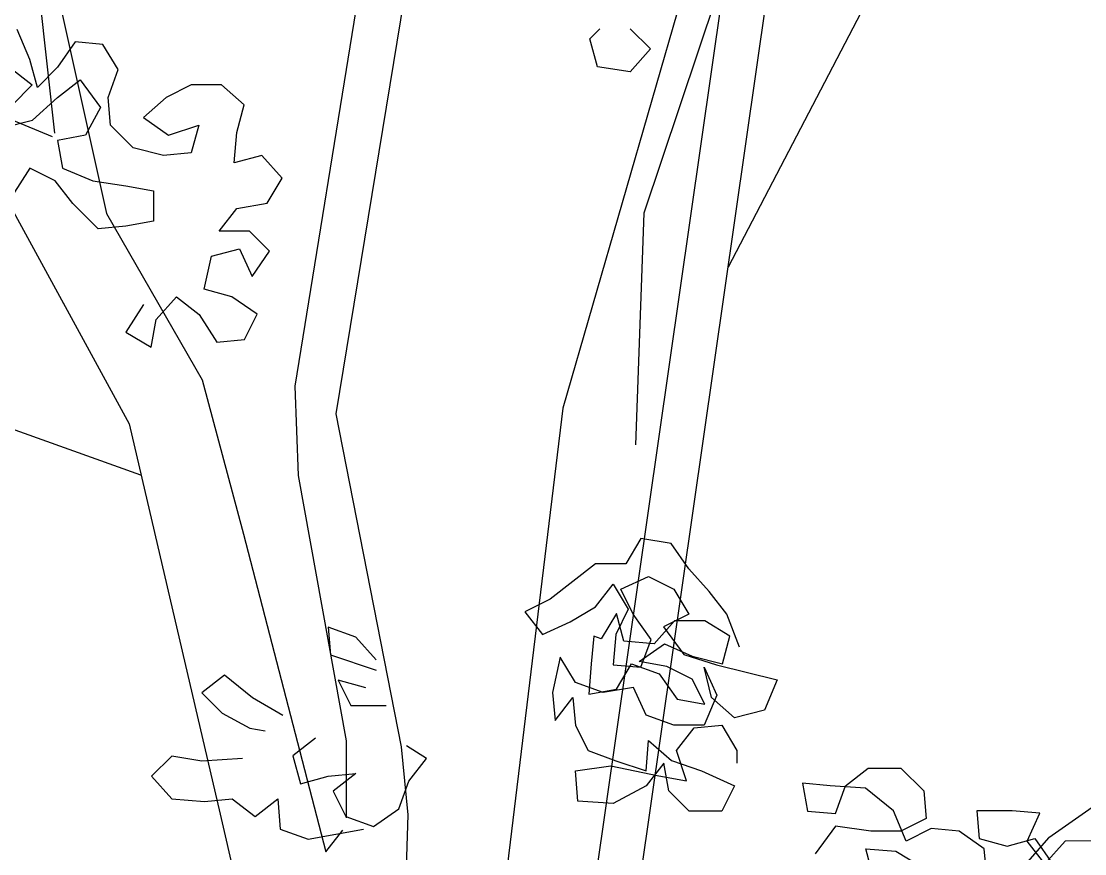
# Model space of a CAD drawing. Header units: metres. Extents: x 37 to 217, y 53 to 242.
# Drawn here: x 42.507 to 45.621, y 58.722 to 61.158 of the extents above; entities that cross this region are included whole.
import ezdxf

# ---------------------------------------------------------------- set-up
doc = ezdxf.new("R2010")
doc.units = ezdxf.units.M
doc.layers.add('DGPRO_Arboles existentes', color=7, linetype='Continuous')

# ---------------------------------------------------------------- blocks, each defined once
blk = doc.blocks.new('Celtis tala VISTA 250 gris')
at = {"color": 252}
for p, q in [((2390.729, 1071.7785), (2391.3881, 1076.3701)), ((2390.729, 1071.7785), (2391.3881, 1076.3701)), ((2390.9554, 1072.4418), (2391.5192, 1076.3701)), ((2390.9554, 1072.4418), (2391.5192, 1076.3701)), ((2392.2442, 1076.3759), (2391.2453, 1074.4601)), ((2392.2442, 1076.3759), (2391.2453, 1074.4601)), ((2391.3441, 1076.0633), (2390.761, 1074.0478)), ((2391.3441, 1076.0633), (2390.761, 1074.0478)), ((2389.2741, 1074.8525), (2389.1537, 1075.9269)), ((2389.2741, 1074.8525), (2389.1537, 1075.9269)), ((2390.2675, 1075.9089), (2389.9765, 1074.1121)), ((2390.2675, 1075.9089), (2389.9765, 1074.1121)), ((2390.3879, 1075.8095), (2390.0969, 1074.0309)), ((2390.3879, 1075.8095), (2390.0969, 1074.0309)), ((2391.2402, 1075.3394), (2390.9981, 1074.6186)), ((2391.2402, 1075.3394), (2390.9981, 1074.6186)), ((2389.2741, 1075.2949), (2389.4246, 1074.6177)), ((2389.2741, 1075.2949), (2389.4246, 1074.6177)), ((2388.8411, 1075.0185), (2389.2658, 1074.8431)), ((2388.8411, 1075.0185), (2389.2658, 1074.8431)), ((2389.045, 1074.8184), (2389.4913, 1074.0016)), ((2389.045, 1074.8184), (2389.4913, 1074.0016)), ((2389.4246, 1074.6177), (2389.7056, 1074.1302)), ((2389.4246, 1074.6177), (2389.7056, 1074.1302)), ((2390.9981, 1074.6186), (2390.9736, 1073.9403)), ((2390.9981, 1074.6186), (2390.9736, 1073.9403)), ((2389.526, 1073.8509), (2388.7757, 1074.1206)), ((2389.526, 1073.8509), (2388.7757, 1074.1206)), ((2389.7056, 1074.1302), (2389.826, 1073.6787)), ((2389.7056, 1074.1302), (2389.826, 1073.6787)), ((2389.9765, 1074.1121), (2389.9865, 1073.8503)), ((2389.9765, 1074.1121), (2389.9865, 1073.8503)), ((2390.0969, 1074.0309), (2390.2876, 1073.0558)), ((2390.0969, 1074.0309), (2390.2876, 1073.0558)), ((2390.761, 1074.0478), (2390.5682, 1072.462)), ((2390.761, 1074.0478), (2390.5682, 1072.462)), ((2389.4913, 1074.0016), (2389.7581, 1072.8592)), ((2389.4913, 1074.0016), (2389.7581, 1072.8592)), ((2389.9865, 1073.8503), (2390.127, 1073.0738)), ((2389.9865, 1073.8503), (2390.127, 1073.0738)), ((2389.826, 1073.6787), (2390.0668, 1072.7488)), ((2389.826, 1073.6787), (2390.0668, 1072.7488)), ((2392.1845, 1072.7905), (2392.7049, 1073.1561)), ((2392.1845, 1072.7905), (2392.7049, 1073.1561)), ((2390.127, 1073.0738), (2390.127, 1072.8481)), ((2390.127, 1073.0738), (2390.127, 1072.8481)), ((2390.2876, 1073.0558), (2390.3076, 1072.8571)), ((2390.2876, 1073.0558), (2390.3076, 1072.8571)), ((2389.7581, 1072.8592), (2390.0263, 1071.6902)), ((2389.7581, 1072.8592), (2390.0263, 1071.6902)), ((2390.3076, 1072.8571), (2390.2976, 1072.5411)), ((2390.3076, 1072.8571), (2390.2976, 1072.5411)), ((2390.0668, 1072.7488), (2390.117, 1072.812)), ((2390.0668, 1072.7488), (2390.117, 1072.812)), ((2392.1845, 1072.7905), (2390.7795, 1071.2098)), ((2392.1845, 1072.7905), (2390.7795, 1071.2098))]:
    blk.add_line(p, q, dxfattribs=at)
for points in [[(2389.5335, 1074.3514), (2389.4818, 1074.2701), (2389.5558, 1074.2258), (2389.5705, 1074.3071), (2389.6295, 1074.3737), (2389.696, 1074.322), (2389.7478, 1074.2408), (2389.8291, 1074.2483), (2389.866, 1074.3222), (2389.792, 1074.3738), (2389.7107, 1074.3959), (2389.7328, 1074.492), (2389.8141, 1074.5142), (2389.8511, 1074.433), (2389.9027, 1074.5069), (2389.8436, 1074.5659), (2389.7549, 1074.5659), (2389.8066, 1074.6324), (2389.8952, 1074.6473), (2389.9395, 1074.7212), (2389.8803, 1074.7876), (2389.7991, 1074.7654), (2389.8064, 1074.854), (2389.8285, 1074.9353), (2389.7619, 1074.9944), (2389.6733, 1074.9943), (2389.5994, 1074.9573), (2389.533, 1074.8981), (2389.6069, 1074.8465), (2389.6955, 1074.8761), (2389.6734, 1074.7948), (2389.5922, 1074.7873), (2389.5035, 1074.8094), (2389.437, 1074.8759), (2389.4295, 1074.9571), (2389.459, 1075.0384), (2389.4146, 1075.1122), (2389.3333, 1075.1196), (2389.2817, 1075.0456), (2389.2226, 1074.9865), (2389.2004, 1075.0677), (2389.1634, 1075.1563)], [(2389.1413, 1075.0455), (2389.2078, 1074.9939), (2389.1488, 1074.9347)], [(2389.1193, 1074.8682), (2389.2079, 1074.8904), (2389.2817, 1074.957), (2389.3482, 1075.0088), (2389.4074, 1074.9275), (2389.3631, 1074.8462), (2389.2819, 1074.8314), (2389.2967, 1074.7501), (2389.3854, 1074.7133), (2389.4814, 1074.6986), (2389.5627, 1074.6839), (2389.5628, 1074.5952), (2389.4816, 1074.5804), (2389.4003, 1074.5729), (2389.3264, 1074.6467), (2389.2746, 1074.7132), (2389.2007, 1074.75), (2389.149, 1074.6687)], [(2389.5335, 1074.3514), (2389.4818, 1074.2701), (2389.5558, 1074.2258), (2389.5705, 1074.3071), (2389.6295, 1074.3737), (2389.696, 1074.322), (2389.7478, 1074.2408), (2389.8291, 1074.2483), (2389.866, 1074.3222), (2389.792, 1074.3738), (2389.7107, 1074.3959), (2389.7328, 1074.492), (2389.8141, 1074.5142), (2389.8511, 1074.433), (2389.9027, 1074.5069), (2389.8436, 1074.5659), (2389.7549, 1074.5659), (2389.8066, 1074.6324), (2389.8952, 1074.6473), (2389.9395, 1074.7212), (2389.8803, 1074.7876), (2389.7991, 1074.7654), (2389.8064, 1074.854), (2389.8285, 1074.9353), (2389.7619, 1074.9944), (2389.6733, 1074.9943), (2389.5994, 1074.9573), (2389.533, 1074.8981), (2389.6069, 1074.8465), (2389.6955, 1074.8761), (2389.6734, 1074.7948), (2389.5922, 1074.7873), (2389.5035, 1074.8094), (2389.437, 1074.8759), (2389.4295, 1074.9571), (2389.459, 1075.0384), (2389.4146, 1075.1122), (2389.3333, 1075.1196), (2389.2817, 1075.0456), (2389.2226, 1074.9865), (2389.2004, 1075.0677), (2389.1634, 1075.1563)], [(2389.1413, 1075.0455), (2389.2078, 1074.9939), (2389.1488, 1074.9347)], [(2389.1193, 1074.8682), (2389.2079, 1074.8904), (2389.2817, 1074.957), (2389.3482, 1075.0088), (2389.4074, 1074.9275), (2389.3631, 1074.8462), (2389.2819, 1074.8314), (2389.2967, 1074.7501), (2389.3854, 1074.7133), (2389.4814, 1074.6986), (2389.5627, 1074.6839), (2389.5628, 1074.5952), (2389.4816, 1074.5804), (2389.4003, 1074.5729), (2389.3264, 1074.6467), (2389.2746, 1074.7132), (2389.2007, 1074.75), (2389.149, 1074.6687)], [(2390.9586, 1075.158), (2391.0177, 1075.0989), (2390.9587, 1075.0324), (2390.8626, 1075.0471), (2390.8404, 1075.1283), (2390.8699, 1075.1579)], [(2390.9586, 1075.158), (2391.0177, 1075.0989), (2390.9587, 1075.0324), (2390.8626, 1075.0471), (2390.8404, 1075.1283), (2390.8699, 1075.1579)], [(2391.2779, 1073.3483), (2391.2409, 1073.4443), (2391.1891, 1073.5107), (2391.13, 1073.5772), (2391.0782, 1073.651), (2390.9895, 1073.6657), (2390.9452, 1073.5918), (2390.8566, 1073.5917), (2390.7237, 1073.4881), (2390.6499, 1073.4511), (2390.7016, 1073.3847), (2390.7829, 1073.4217), (2390.8567, 1073.4661), (2390.9084, 1073.5326), (2390.9528, 1073.4588), (2390.9159, 1073.3849), (2390.9086, 1073.2962), (2390.9898, 1073.2889), (2391.0193, 1073.3702), (2390.9675, 1073.444), (2390.9305, 1073.5179), (2391.0118, 1073.5549), (2391.0857, 1073.518), (2391.1301, 1073.4442), (2391.0562, 1073.4072), (2391.1154, 1073.326), (2391.2115, 1073.2965), (2391.3888, 1073.2523), (2391.352, 1073.1636), (2391.2633, 1073.1414), (2391.1968, 1073.2004), (2391.1745, 1073.2891), (2391.2116, 1073.2078), (2391.1747, 1073.1192), (2391.086, 1073.1191), (2391.0048, 1073.1486), (2390.9677, 1073.2298), (2390.8791, 1073.2149), (2390.7978, 1073.2444), (2390.7534, 1073.3182), (2390.7313, 1073.2148), (2390.7388, 1073.1335), (2390.7905, 1073.2001), (2390.7979, 1073.1188), (2390.8349, 1073.045), (2390.9162, 1073.0155), (2391.0049, 1072.986), (2391.0122, 1073.0747), (2391.0788, 1073.0156), (2391.1674, 1072.9862), (2391.2635, 1072.9419), (2391.2266, 1072.868), (2391.1306, 1072.8679), (2391.0714, 1072.927), (2391.0566, 1073.0082), (2391.0049, 1072.9417), (2390.9089, 1072.8899), (2390.8055, 1072.8972), (2390.798, 1072.9858), (2390.9015, 1073.0007), (2391.0419, 1072.9713), (2391.1231, 1072.9566), (2391.0935, 1073.0452), (2391.1452, 1073.1117), (2391.2264, 1073.1192), (2391.2708, 1073.0454), (2391.2708, 1073.0084)], [(2390.8514, 1073.38), (2390.8441, 1073.2987), (2390.8368, 1073.21), (2390.918, 1073.2249), (2390.9623, 1073.2988), (2391.0436, 1073.2693), (2391.0954, 1073.1955), (2391.1766, 1073.1808), (2391.1396, 1073.2546), (2391.0657, 1073.2915), (2390.9844, 1073.3062), (2391.0583, 1073.358), (2391.1396, 1073.3211), (2391.2283, 1073.2991), (2391.2503, 1073.3803), (2391.1764, 1073.4246), (2391.0878, 1073.4245), (2391.0287, 1073.358), (2390.9401, 1073.3653), (2390.9178, 1073.4465), (2390.8736, 1073.3726), (2390.8514, 1073.38)], [(2390.8514, 1073.38), (2390.8441, 1073.2987), (2390.8368, 1073.21), (2390.918, 1073.2249), (2390.9623, 1073.2988), (2391.0436, 1073.2693), (2391.0954, 1073.1955), (2391.1766, 1073.1808), (2391.1396, 1073.2546), (2391.0657, 1073.2915), (2390.9844, 1073.3062), (2391.0583, 1073.358), (2391.1396, 1073.3211), (2391.2283, 1073.2991), (2391.2503, 1073.3803), (2391.1764, 1073.4246), (2391.0878, 1073.4245), (2391.0287, 1073.358), (2390.9401, 1073.3653), (2390.9178, 1073.4465), (2390.8736, 1073.3726), (2390.8514, 1073.38)], [(2390.2141, 1073.3104), (2390.1549, 1073.3768), (2390.0737, 1073.4063), (2390.0811, 1073.325), (2390.2141, 1073.2808)], [(2390.2141, 1073.3104), (2390.1549, 1073.3768), (2390.0737, 1073.4063), (2390.0811, 1073.325), (2390.2141, 1073.2808)], [(2389.9409, 1073.1476), (2389.8522, 1073.1992), (2389.7709, 1073.2656), (2389.7044, 1073.2139), (2389.7636, 1073.1548), (2389.8449, 1073.1106), (2389.8892, 1073.1032)], [(2390.1846, 1073.2291), (2390.1033, 1073.2512), (2390.1404, 1073.1773), (2390.2438, 1073.1774)], [(2390.1846, 1073.2291), (2390.1033, 1073.2512), (2390.1404, 1073.1773), (2390.2438, 1073.1774)], [(2390.037, 1073.0812), (2389.9706, 1073.0294), (2389.9928, 1072.9482), (2390.0741, 1072.9704), (2390.1553, 1072.9779), (2390.0889, 1072.9261), (2390.1259, 1072.8522), (2390.2072, 1072.8228), (2390.281, 1072.8745), (2390.3105, 1072.9558), (2390.3621, 1073.0224), (2390.303, 1073.0593)], [(2390.037, 1073.0812), (2389.9706, 1073.0294), (2389.9928, 1072.9482), (2390.0741, 1072.9704), (2390.1553, 1072.9779), (2390.0889, 1072.9261), (2390.1259, 1072.8522), (2390.2072, 1072.8228), (2390.281, 1072.8745), (2390.3105, 1072.9558), (2390.3621, 1073.0224), (2390.303, 1073.0593)], [(2389.8228, 1073.0219), (2389.7046, 1073.0144), (2389.616, 1073.0291), (2389.5569, 1072.9699), (2389.6161, 1072.9035), (2389.7121, 1072.8962), (2389.7934, 1072.9036), (2389.8599, 1072.852), (2389.9264, 1072.9038), (2389.9338, 1072.8151), (2390.0151, 1072.7856), (2390.1776, 1072.8153)], [(2389.8228, 1073.0219), (2389.7046, 1073.0144), (2389.616, 1073.0291), (2389.5569, 1072.9699), (2389.6161, 1072.9035), (2389.7121, 1072.8962), (2389.7934, 1072.9036), (2389.8599, 1072.852), (2389.9264, 1072.9038), (2389.9338, 1072.8151), (2390.0151, 1072.7856), (2390.1776, 1072.8153)], [(2391.6701, 1072.6763), (2391.6478, 1072.7576), (2391.7365, 1072.7503), (2391.8104, 1072.706)], [(2392.431, 1072.6992), (2392.4162, 1072.7805), (2392.2315, 1072.7803), (2392.1724, 1072.7137), (2392.1206, 1072.7802), (2392.1575, 1072.8615), (2392.0762, 1072.8688), (2391.9728, 1072.8687), (2391.9803, 1072.7874), (2392.0616, 1072.7654), (2392.1428, 1072.7876), (2392.1946, 1072.7138)], [(2392.0025, 1072.6766), (2391.9951, 1072.7579), (2391.9211, 1072.8096), (2391.8399, 1072.8169), (2391.766, 1072.7799), (2391.729, 1072.8685), (2391.6477, 1072.9349), (2391.5442, 1072.9422), (2391.463, 1072.9495), (2391.4778, 1072.8682), (2391.5591, 1072.8609), (2391.5886, 1072.9422), (2391.655, 1072.994), (2391.7511, 1072.9941), (2391.8176, 1072.9277), (2391.8251, 1072.8464), (2391.7512, 1072.8094), (2391.6626, 1072.8093), (2391.5591, 1072.824), (2391.5001, 1072.7427)]]:
    blk.add_lwpolyline(points, dxfattribs=at)

msp = doc.modelspace()

# ---------------------------------------------------------------- block references
at = {"layer": 'DGPRO_Arboles existentes'}
msp.add_blockref('Celtis tala VISTA 250 gris', (-2346.6683, -1014.0216), dxfattribs=at)

doc.saveas('drawing.dxf')
